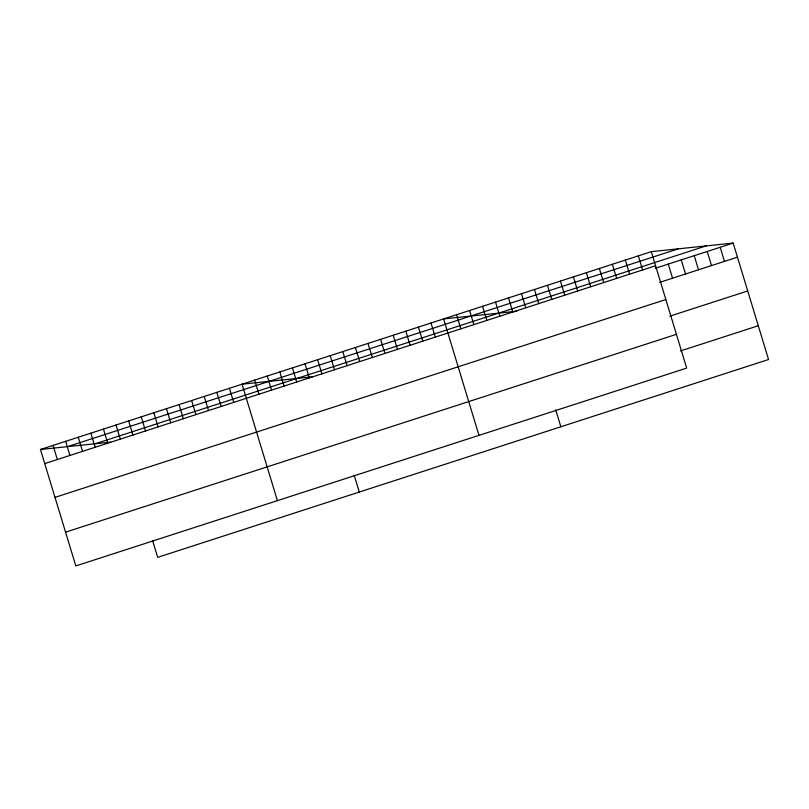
<?xml version="1.0" encoding="UTF-8"?>
<svg xmlns="http://www.w3.org/2000/svg" width="809" height="809" viewBox="0 0 809 809"><rect width="100%" height="100%" fill="white"/><g stroke="black" fill="none" stroke-linecap="round" stroke-linejoin="round"><path stroke-width="1.21" d="M651.306 251.66L686.679 368.095L75.824 565.926L40.45 449.491L651.306 251.66L733.176 243.074L768.55 359.509L157.694 557.34L152.567 540.452M67.471 446.659L678.316 248.828M95.3 443.736L706.156 245.906M44.738 463.597L655.593 265.767M655.29 268.295L733.176 243.074M659.578 282.402L737.464 257.181M54.992 497.373L665.847 299.532M669.832 316.167L747.718 290.947M65.569 532.16L676.415 334.329M680.409 350.964L758.286 325.744M516.799 311.243L443.615 318.918L478.989 435.363M312.325 376.832L242.033 384.204L277.406 500.64M40.45 449.491L110.742 442.118M720.192 247.271L724.48 261.388M707.208 251.478L711.495 265.585M694.233 255.684L698.521 269.791M681.249 259.891L685.536 273.998M668.274 264.088L672.562 278.195M638.321 255.866L642.609 269.973M625.337 260.063L629.624 274.18M612.362 264.27L616.65 278.377M599.378 268.477L603.666 282.584M586.404 272.684L590.681 286.791M573.419 276.88L577.707 290.987M560.435 281.087L564.722 295.194M547.46 285.294L551.748 299.401M534.476 289.491L538.764 303.608M521.492 293.697L525.779 307.804M555.732 409.89L560.859 426.768M508.517 297.904L512.805 312.011M495.533 302.111L499.82 316.218M482.558 306.308L486.836 320.415M469.574 310.514L473.862 324.621M456.589 314.721L460.877 328.828M431.015 323.003L435.303 337.11M418.415 327.079L422.702 341.196M405.815 331.164L410.102 345.271M393.214 335.239L397.502 349.357M380.614 339.325L384.902 353.432M368.024 343.4L372.302 357.517M355.424 347.486L359.712 361.593M342.824 351.561L347.112 365.678M330.224 355.647L334.511 369.753M354.15 475.176L359.277 492.054M317.624 359.722L321.911 373.839M305.023 363.807L309.311 377.914M292.423 367.883L296.711 382M279.823 371.968L284.111 386.075M267.233 376.043L271.511 390.16M254.633 380.129L258.92 394.236M229.432 388.29L233.72 402.397M216.832 392.365L221.12 406.472M204.232 396.45L208.52 410.557M191.632 400.526L195.92 414.633M179.042 404.611L183.319 418.718M166.442 408.687L170.729 422.794M153.841 412.772L158.129 426.879M141.241 416.847L145.529 430.954M128.641 420.933L132.929 435.04M116.041 425.008L120.329 439.115M103.441 429.094L107.728 443.201M90.841 433.169L95.128 447.276M78.251 437.254L82.528 451.361M65.65 441.33L69.938 455.437M53.05 445.415L57.338 459.522"/></g></svg>
